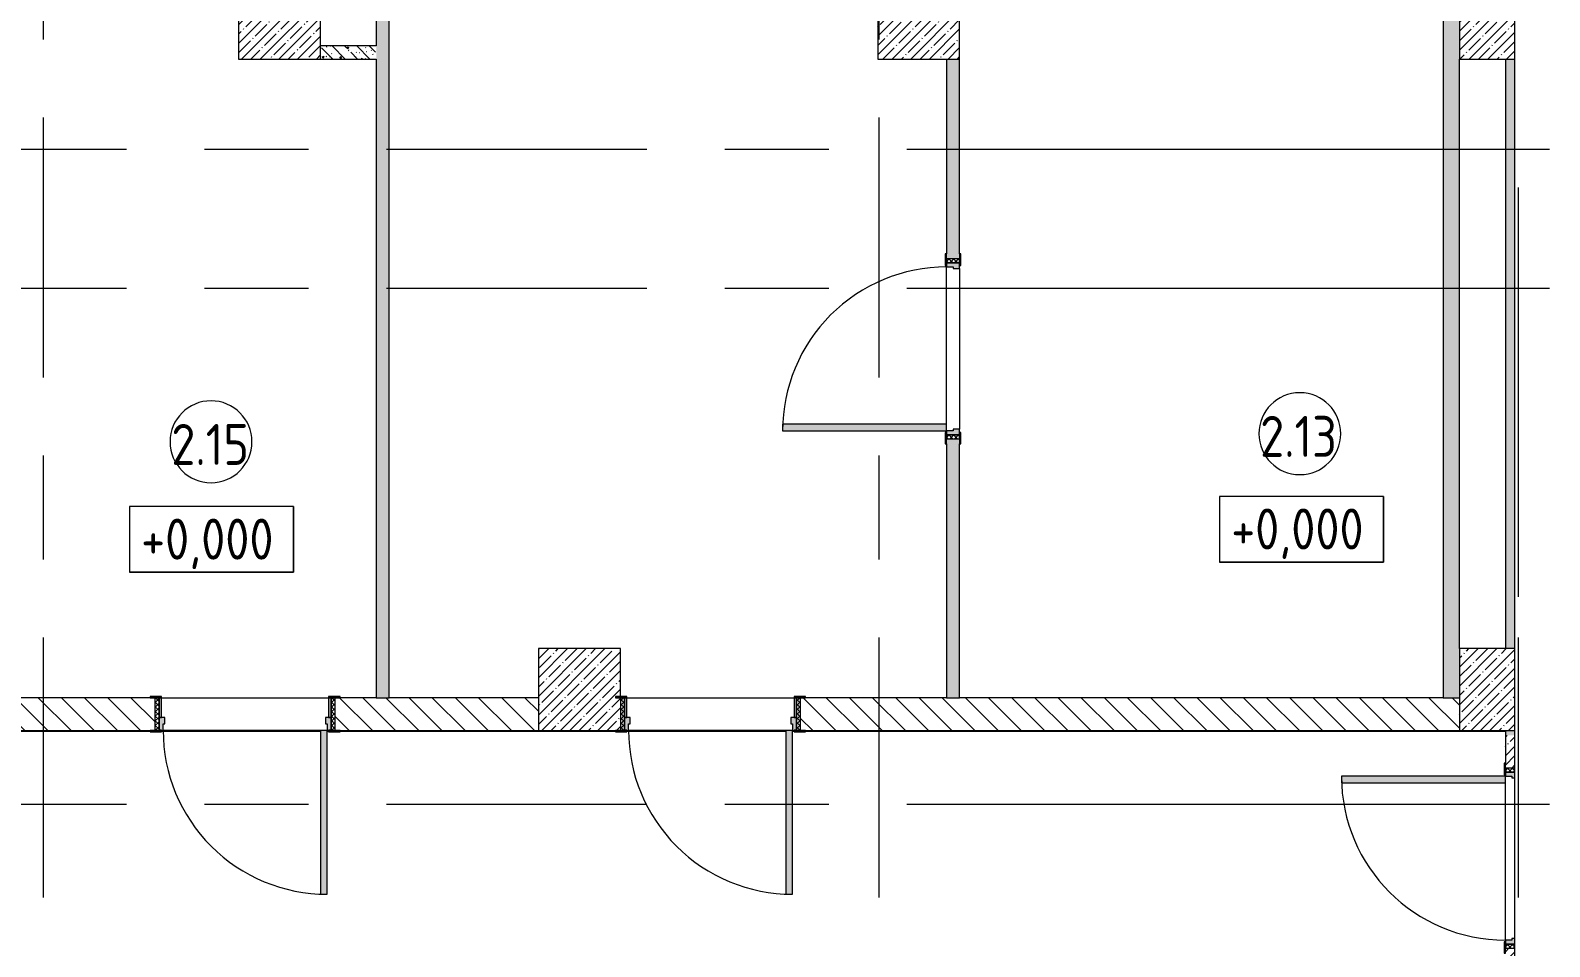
# Model space of a CAD drawing. Header units: millimetres. Extents: x 35143 to 244272, y -8553 to 29000.
# Drawn here: x 75480 to 84750, y 17280 to 22875 of the extents above; entities that cross this region are included whole.
import ezdxf

# ---------------------------------------------------------------- set-up
doc = ezdxf.new("R2010")
doc.units = ezdxf.units.MM
doc.linetypes.add('Осевая', pattern=[3175, 635, -476.25, 1587.5, -476.25])
for name, color, linetype, lineweight in [('A-AREA-IDEN', 7, 'Continuous', 9), ('A-DETL-GENF', 7, 'Continuous', 9), ('A-WALL-1', 7, 'Continuous', 13), ('G-ANNO-DIMS', 7, 'Continuous', 9), ('I-WALL', 7, 'Continuous', 9), ('S-COLS', 7, 'Continuous', 9), ('Оси', 7, 'Continuous', 9), ('Оси-2', 7, 'Осевая', 9)]:
    doc.layers.add(name, color=color, linetype=linetype, lineweight=lineweight)
for name, color, linetype, lineweight, true_color in [('A-DOOR-1', 7, 'Continuous', 9, 0xaaaaaa), ('A-DOOR-2', 7, 'Continuous', 9, 0xe2e2e2), ('A-DOOR-FRAM-1', 7, 'Continuous', 9, 0xe2e2e2), ('A-DOOR-FRAM-2', 7, 'Continuous', 9, 0xaaaaaa), ('A-FLOR-1', 7, 'Continuous', 9, 0xaaaaaa), ('I-WALL-1', 7, 'Continuous', 9, 0x787878)]:
    doc.layers.add(name, color=color, linetype=linetype, lineweight=lineweight, true_color=true_color)
doc.styles.add('GOST Common', font='GOST_Common.ttf', dxfattribs={"width": 0.9, "height": 250})
pattern_1 = [(45, (0, 0), (-57.02463, 57.02463), []), (45, (57.025, 0), (-57.02463, 57.02463), [100.806, -20.161, 3.353, -16.808])]
pattern_2 = [(135, (0, 0), (-75.43415, -75.43415), [106.68, -17.78, 3.556, -17.78]), (135, (0, 75.39), (-75.43415, -75.43415), []), (50, (0, 0), (127.52922, -11.15758), [13.335, -146.685]), (355, (0, 0), (-24.66966, 133.74002), [10.668, -117.348]), (100.451, (10.63, -0.93), (102.85973, 122.58178), [11.333, -124.663]), (46.184, (0, 35.56), (189.75516, -29.43036), [20.002, -220.027]), (96.636, (15.81, 33.1), (166.1822, 173.1996), [17, -186.995]), (351.184, (0, 35.56), (166.18393, 173.19757), [16.002, -176.022]), (21, (17.78, 26.67), (106.13027, -71.58603), [13.335, -146.685]), (326, (17.78, 26.67), (43.26188, 128.93175), [10.668, -117.348]), (71.451, (26.62, 20.7), (149.39198, 57.34505), [11.333, -124.663]), (37.5, (0, 0), (2.162228, 59.188357), [3.353, -112.573, 3.353, -115.773, -117.792]), (37.5, (0, 0), (2.162228, 59.188357), [-235.052, 3.353, -114.44]), (7.5, (0, 0), (46.773857, 70.126152), [3.353, -64.567, 3.353, -109.906, -44.894]), (7.5, (0, 0), (46.773857, 70.126152), [-181.178, 3.353, -41.542]), (327.5, (-39.65, 0), (94.91367, -4.010093), [3.353, -41.097, 3.353, -135.331, -184.023]), (327.5, (-39.65, 0), (94.91367, -4.010093), [-183.134, 3.353, -180.67]), (317.5, (-57.43, 0), (103.69057, 17.79882), [3.353, -54.432, 3.353, -88.748, -130.683]), (317.5, (-57.43, 0), (103.69057, 17.79882), [-149.885, 3.353, -127.33])]

# ---------------------------------------------------------------- blocks, each defined once
blk = doc.blocks.new('BSC_Колонна _Прямоугольная - 500х500-23287078-План монтажа стен и перегородок 2 этажа в осях 12-23')
at = {"layer": 'S-COLS'}
h = blk.add_hatch(dxfattribs=at)
h.set_pattern_fill('FP_18', color=256, style=0, pattern_type=2)
h.set_pattern_definition([(45, (-84450, -22950), (-57.02463, 57.02463), []), (45, (-84392.975, -22950), (-57.02463, 57.02463), [100.806, -20.161, 3.353, -16.808])])
h.paths.add_polyline_path([(-250, -250), (85.7, -250), (85.7, 250), (-250, 250)])
for p, q in [((85.7, 250), (-250, 250)), ((-250, 250), (-250, -250)), ((-250, -250), (85.7, -250))]:
    blk.add_line(p, q, dxfattribs=at)
blk = doc.blocks.new('BSC_Колонна _Прямоугольная - 500х500-V24-План монтажа стен и перегородок 2 этажа в осях 12-23')
at = {"layer": 'S-COLS'}
h = blk.add_hatch(dxfattribs=at)
h.set_pattern_fill('FP_33', color=256, style=0, pattern_type=2)
h.set_pattern_definition([(45, (-77000, -22950), (-57.02463, 57.02463), []), (45, (-76942.975, -22950), (-57.02463, 57.02463), [100.806, -20.161, 3.353, -16.808])])
h.paths.add_polyline_path([(-250, -250), (250, -250), (250, 250), (-250, 250)])
for p, q in [((250, 250), (-250, 250)), ((-250, 250), (-250, -250)), ((250, -250), (250, 250)), ((-250, -250), (250, -250))]:
    blk.add_line(p, q, dxfattribs=at)
blk = doc.blocks.new('110_Дверь_СКБ_1Ст_Внутренняя1 - Д-4 1100x2100h_су мгн-V28-План монтажа стен и перегородок 2 этажа в осях 12-23')
at = {"layer": 'A-DOOR-1'}
h = blk.add_hatch(dxfattribs=at)
h.set_pattern_fill('FP_38', color=256, style=0, pattern_type=2)
h.set_pattern_definition([(135, (1751.41, 104.685), (-14.14214, -14.14214), []), (225, (1751.41, 104.685), (14.14214, -14.14214), [])])
h.paths.add_polyline_path([(537.5, -40), (562.5, -40), (562.5, 40), (537.5, 40)])
at = {"layer": 'A-DOOR-2'}
h = blk.add_hatch(color=256, dxfattribs=at)
h.paths.add_polyline_path([(-512.5, 40), (-512.5, -40), (-477.5, -40), (-477.5, 0), (-487.5, 0), (-487.5, 40)])
h.paths.add_polyline_path([(502.5, 0), (502.5, -40), (537.5, -40), (537.5, 40), (512.5, 40), (512.5, 0)])
at = {"layer": 'A-DOOR-FRAM-1'}
for points in [[(-487.5, 1040), (-487.5, 40), (-447.5, 40), (-447.5, 1040)], [(-567.5, 40), (-497.5, 40), (-497.5, 48), (-567.5, 48)], [(522.5, 40), (592.5, 40), (592.5, 48), (522.5, 48)], [(-567.5, -48), (-497.5, -48), (-497.5, -40), (-567.5, -40)], [(522.5, -48), (592.5, -48), (592.5, -40), (522.5, -40)]]:
    blk.add_hatch(color=256, dxfattribs=at).paths.add_polyline_path(points)
at = {"layer": 'A-DOOR-FRAM-2'}
h = blk.add_hatch(dxfattribs=at)
h.set_pattern_fill('FP_39', color=256, style=0, pattern_type=2)
h.set_pattern_definition([(45, (-371.384, 104.685), (-14.1421, 14.1421), []), (135, (-371.384, 104.685), (-14.1421, -14.1421), [])])
h.paths.add_polyline_path([(-537.5, -40), (-512.5, -40), (-512.5, 40), (-537.5, 40)])
at = {"layer": 'A-DOOR-1'}
for p, q in [((-487.5, 1040), (-487.5, 40)), ((-447.5, 1040), (-487.5, 1040)), ((-447.5, 40), (-447.5, 1040)), ((-487.5, 40), (-447.5, 40))]:
    blk.add_line(p, q, dxfattribs=at)
blk.add_arc((-487.5, 40), 1000, 360, 90, dxfattribs=at)
at = {"layer": 'A-DOOR-FRAM-2'}
for p, q in [((-497.5, 48), (-567.5, 48)), ((-567.5, 48), (-567.5, 40)), ((-567.5, 40), (-497.5, 40)), ((-512.5, 40), (-537.5, 40)), ((-537.5, 40), (-537.5, -40)), ((-487.5, 40), (-512.5, 40)), ((-512.5, 40), (-512.5, -40)), ((-512.5, -40), (-512.5, 40)), ((-497.5, 40), (-512.5, 40)), ((-512.5, 40), (-512.5, 39)), ((-512.5, 39), (-497.5, 39)), ((-497.5, 40), (-497.5, 48)), ((-497.5, 39), (-497.5, 40)), ((-487.5, 0), (-487.5, 40)), ((-477.5, 0), (-487.5, 0)), ((-477.5, -40), (-477.5, 0)), ((512.5, 0), (502.5, 0)), ((502.5, 0), (502.5, -40)), ((512.5, 40), (512.5, 0)), ((537.5, 40), (512.5, 40)), ((592.5, 48), (522.5, 48)), ((522.5, 48), (522.5, 40)), ((537.5, 40), (522.5, 40)), ((522.5, 40), (522.5, 39)), ((522.5, 40), (592.5, 40)), ((522.5, 39), (537.5, 39)), ((537.5, -40), (537.5, 40)), ((562.5, 40), (537.5, 40)), ((537.5, 40), (537.5, -40)), ((537.5, 39), (537.5, 40)), ((562.5, -40), (562.5, 40)), ((592.5, 40), (592.5, 48)), ((-497.5, -40), (-567.5, -40)), ((-567.5, -40), (-567.5, -48)), ((-567.5, -48), (-497.5, -48)), ((-537.5, -40), (-512.5, -40)), ((-497.5, -39), (-512.5, -39)), ((-512.5, -39), (-512.5, -40)), ((-512.5, -40), (-477.5, -40)), ((-512.5, -40), (-497.5, -40)), ((-497.5, -40), (-497.5, -39)), ((-497.5, -48), (-497.5, -40)), ((502.5, -40), (537.5, -40)), ((537.5, -39), (522.5, -39)), ((522.5, -39), (522.5, -40)), ((522.5, -40), (537.5, -40)), ((592.5, -40), (522.5, -40)), ((522.5, -40), (522.5, -48)), ((522.5, -48), (592.5, -48)), ((537.5, -40), (537.5, -39)), ((537.5, -40), (562.5, -40)), ((592.5, -48), (592.5, -40))]:
    blk.add_line(p, q, dxfattribs=at)
blk = doc.blocks.new('110_Дверь_СКБ_1Ст_Внутренняя1 - Д-4 1100x2100h_су мгн-32375332-План монтажа стен и перегородок 2 этажа в осях 12-23')
at = {"layer": 'A-DOOR-1'}
h = blk.add_hatch(dxfattribs=at)
h.set_pattern_fill('FP_40', color=256, style=0, pattern_type=2)
h.set_pattern_definition([(135, (1751.41, 164.685), (-14.14214, -14.14214), []), (225, (1751.41, 164.685), (14.14214, -14.14214), [])])
h.paths.add_polyline_path([(552.8, 100), (537.5, 100), (537.5, -100), (562.5, -100), (562.5, 100)])
at = {"layer": 'A-DOOR-2'}
h = blk.add_hatch(color=256, dxfattribs=at)
h.paths.add_polyline_path([(-487.5, 100), (-512.5, 100), (-512.5, 20), (-477.5, 20), (-477.5, 60), (-487.5, 60)])
h.paths.add_polyline_path([(537.5, 100), (512.5, 100), (512.5, 60), (502.5, 60), (502.5, 20), (537.5, 20)])
at = {"layer": 'A-DOOR-FRAM-1'}
for points in [[(-487.5, 1100), (-487.5, 100), (-447.5, 100), (-447.5, 1100)], [(-567.5, 108), (-567.5, 100), (-497.5, 100), (-497.5, 108)], [(-512.5, 100), (-512.5, 99), (-497.5, 100)], [(552.8, 108), (522.5, 108), (522.5, 100), (592.5, 100), (592.5, 108)], [(522.5, 100), (522.5, 99), (537.5, 100)], [(-497.5, 20), (-512.5, 20), (-512.5, -100), (-497.5, -100)], [(537.5, 20), (522.5, 20), (522.5, -100), (537.5, -100)], [(-567.5, -100), (-567.5, -108), (-497.5, -108), (-497.5, -100)], [(552.8, -100), (522.5, -100), (522.5, -108), (592.5, -108), (592.5, -100)]]:
    blk.add_hatch(color=256, dxfattribs=at).paths.add_polyline_path(points)
at = {"layer": 'A-DOOR-FRAM-2'}
h = blk.add_hatch(dxfattribs=at)
h.set_pattern_fill('FP_41', color=256, style=0, pattern_type=2)
h.set_pattern_definition([(45, (-371.384, 164.685), (-14.1421, 14.1421), []), (135, (-371.384, 164.685), (-14.1421, -14.1421), [])])
h.paths.add_polyline_path([(-512.5, 100), (-537.5, 100), (-537.5, -100), (-512.5, -100)])
at = {"layer": 'A-DOOR-1'}
for p, q in [((-487.5, 1100), (-487.5, 100)), ((-447.5, 1100), (-487.5, 1100)), ((-447.5, 100), (-447.5, 1100)), ((-487.5, 100), (-447.5, 100))]:
    blk.add_line(p, q, dxfattribs=at)
blk.add_arc((-487.5, 100), 1000, 360, 90, dxfattribs=at)
at = {"layer": 'A-DOOR-FRAM-2'}
for p, q in [((-497.5, 108), (-567.5, 108)), ((-567.5, 108), (-567.5, 100)), ((-567.5, 100), (-497.5, 100)), ((-512.5, 100), (-537.5, 100)), ((-537.5, 100), (-537.5, -100)), ((-487.5, 100), (-512.5, 100)), ((-512.5, 100), (-512.5, 20)), ((-512.5, -100), (-512.5, 100)), ((-497.5, 100), (-512.5, 100)), ((-512.5, 100), (-512.5, 99)), ((-512.5, 99), (-497.5, 99)), ((-497.5, 100), (-497.5, 108)), ((-497.5, 99), (-497.5, 100)), ((-487.5, 60), (-487.5, 100)), ((512.5, 100), (512.5, 60)), ((537.5, 100), (512.5, 100)), ((592.5, 108), (522.5, 108)), ((522.5, 108), (522.5, 100)), ((537.5, 100), (522.5, 100)), ((522.5, 100), (522.5, 99)), ((522.5, 100), (592.5, 100)), ((522.5, 99), (537.5, 99)), ((537.5, 20), (537.5, 100)), ((562.5, 100), (537.5, 100)), ((537.5, 100), (537.5, -100)), ((537.5, 99), (537.5, 100)), ((562.5, -100), (562.5, 100)), ((592.5, 100), (592.5, 108)), ((-512.5, 20), (-477.5, 20)), ((-497.5, 20), (-512.5, 20)), ((-512.5, 20), (-512.5, -100)), ((-497.5, -100), (-497.5, 20)), ((-477.5, 60), (-487.5, 60)), ((-477.5, 20), (-477.5, 60)), ((512.5, 60), (502.5, 60)), ((502.5, 60), (502.5, 20)), ((502.5, 20), (537.5, 20)), ((537.5, 20), (522.5, 20)), ((522.5, 20), (522.5, -100)), ((537.5, -100), (537.5, 20)), ((-497.5, -100), (-567.5, -100)), ((-567.5, -100), (-567.5, -108)), ((-567.5, -108), (-497.5, -108)), ((-537.5, -100), (-512.5, -100)), ((-512.5, -100), (-497.5, -100)), ((-497.5, -108), (-497.5, -100)), ((522.5, -100), (537.5, -100)), ((592.5, -100), (522.5, -100)), ((522.5, -100), (522.5, -108)), ((522.5, -108), (592.5, -108)), ((537.5, -100), (562.5, -100)), ((592.5, -108), (592.5, -100))]:
    blk.add_line(p, q, dxfattribs=at)
blk = doc.blocks.new('110_Дверь_СКБ_1Ст_Внутренняя1 - Д-4 _л_ 1100x2100h_су мгн-V34-План монтажа стен и перегородок 2 этажа в осях 12-23')
at = {"layer": 'A-DOOR-1'}
h = blk.add_hatch(dxfattribs=at)
h.set_pattern_fill('FP_36', color=256, style=0, pattern_type=2)
h.set_pattern_definition([(135, (1751.41, 174.685), (-14.14214, -14.14214), []), (225, (1751.41, 174.685), (14.14214, -14.14214), [])])
h.paths.add_polyline_path([(537.5, 54.3), (562.5, 54.3), (562.5, 110), (537.5, 110)])
at = {"layer": 'A-DOOR-2'}
h = blk.add_hatch(color=256, dxfattribs=at)
h.paths.add_polyline_path([(-512.5, 110), (-512.5, 54.3), (-477.5, 54.3), (-477.5, 70), (-487.5, 70), (-487.5, 110)])
h.paths.add_polyline_path([(502.5, 54.3), (537.5, 54.3), (537.5, 110), (512.5, 110), (512.5, 70), (502.5, 70)])
at = {"layer": 'A-DOOR-FRAM-1'}
for points in [[(472.5, 110), (512.5, 110), (512.5, 1110), (472.5, 1110), (472.5, 403.5)], [(-567.5, 110), (-497.5, 110), (-497.5, 118), (-567.5, 118)], [(522.5, 110), (592.5, 110), (592.5, 118), (522.5, 118)]]:
    blk.add_hatch(color=256, dxfattribs=at).paths.add_polyline_path(points)
at = {"layer": 'A-DOOR-FRAM-2'}
h = blk.add_hatch(dxfattribs=at)
h.set_pattern_fill('FP_37', color=256, style=0, pattern_type=2)
h.set_pattern_definition([(45, (-371.384, 174.685), (-14.1421, 14.1421), []), (135, (-371.384, 174.685), (-14.1421, -14.1421), [])])
h.paths.add_polyline_path([(-537.5, 54.3), (-512.5, 54.3), (-512.5, 110), (-537.5, 110)])
at = {"layer": 'A-DOOR-1'}
for p, q in [((512.5, 1110), (472.5, 1110)), ((472.5, 1110), (472.5, 110)), ((512.5, 110), (512.5, 1110)), ((472.5, 110), (512.5, 110))]:
    blk.add_line(p, q, dxfattribs=at)
blk.add_arc((512.5, 110), 1000, 90, 180, dxfattribs=at)
at = {"layer": 'A-DOOR-FRAM-2'}
for p, q in [((-497.5, 118), (-567.5, 118)), ((-567.5, 118), (-567.5, 110)), ((-567.5, 110), (-497.5, 110)), ((-512.5, 110), (-537.5, 110)), ((-537.5, 110), (-537.5, 54.3)), ((-487.5, 110), (-512.5, 110)), ((-512.5, 110), (-512.5, 54.3)), ((-512.5, 54.3), (-512.5, 110)), ((-497.5, 110), (-512.5, 110)), ((-512.5, 110), (-512.5, 109)), ((-512.5, 109), (-497.5, 109)), ((-497.5, 110), (-497.5, 118)), ((-497.5, 109), (-497.5, 110)), ((-487.5, 70), (-487.5, 110)), ((512.5, 110), (512.5, 70)), ((537.5, 110), (512.5, 110)), ((592.5, 118), (522.5, 118)), ((522.5, 118), (522.5, 110)), ((537.5, 110), (522.5, 110)), ((522.5, 110), (522.5, 109)), ((522.5, 110), (592.5, 110)), ((522.5, 109), (537.5, 109)), ((537.5, 54.3), (537.5, 110)), ((562.5, 110), (537.5, 110)), ((537.5, 110), (537.5, 54.3)), ((537.5, 109), (537.5, 110)), ((562.5, 54.3), (562.5, 110)), ((592.5, 110), (592.5, 118)), ((-477.5, 70), (-487.5, 70)), ((-477.5, 54.3), (-477.5, 70)), ((512.5, 70), (502.5, 70)), ((502.5, 70), (502.5, 54.3))]:
    blk.add_line(p, q, dxfattribs=at)
blk = doc.blocks.new('BSC_Колонна _Прямоугольная - 500х500-V40-План монтажа стен и перегородок 2 этажа в осях 12-23')
at = {"layer": 'S-COLS'}
h = blk.add_hatch(dxfattribs=at)
h.set_pattern_fill('FP_53', color=256, style=0, pattern_type=2)
h.set_pattern_definition([(45, (-78830, -18850), (-57.02463, 57.02463), []), (45, (-78772.975, -18850), (-57.02463, 57.02463), [100.806, -20.161, 3.353, -16.808])])
h.paths.add_polyline_path([(-250, -250), (250, -250), (250, -50), (220, -50), (220, -42), (250, -42), (250, 250), (-250, 250), (-250, -50)])
for p, q in [((250, 250), (-250, 250)), ((-250, 250), (-250, -250)), ((250, -42), (250, 250)), ((-250, -250), (220, -250))]:
    blk.add_line(p, q, dxfattribs=at)
blk = doc.blocks.new('BSC_Колонна _Прямоугольная - 500х500-V41-План монтажа стен и перегородок 2 этажа в осях 12-23')
at = {"layer": 'S-COLS'}
h = blk.add_hatch(dxfattribs=at)
h.set_pattern_fill('FP_54', color=256, style=0, pattern_type=2)
h.set_pattern_definition([(45, (-84450, -18850), (-57.02463, 57.02463), []), (45, (-84392.975, -18850), (-57.02463, 57.02463), [100.806, -20.161, 3.353, -16.808])])
h.paths.add_polyline_path([(-250, -250), (85.7, -250), (85.7, 250), (-250, 250), (-250, 13.5)])
for p, q in [((85.7, 250), (-250, 250)), ((-250, 250), (-250, -250)), ((-250, -250), (85.7, -250))]:
    blk.add_line(p, q, dxfattribs=at)
blk = doc.blocks.new('BSC_Колонна _Прямоугольная - 500х500-V42-План монтажа стен и перегородок 2 этажа в осях 12-23')
at = {"layer": 'S-COLS'}
h = blk.add_hatch(dxfattribs=at)
h.set_pattern_fill('FP_55', color=256, style=0, pattern_type=2)
h.set_pattern_definition([(45, (-80900, -22950), (-57.02463, 57.02463), []), (45, (-80842.975, -22950), (-57.02463, 57.02463), [100.806, -20.161, 3.353, -16.808])])
h.paths.add_polyline_path([(-250, -250), (250, -250), (250, 250), (-250, 250)])
for p, q in [((250, 250), (-250, 250)), ((-250, 250), (-250, -250)), ((250, -250), (250, 250)), ((-250, -250), (250, -250))]:
    blk.add_line(p, q, dxfattribs=at)
blk = doc.blocks.new('DET_L_Линия разрыва - М100-30654842-План монтажа стен и перегородок 2 этажа в осях 12-23')
at = {"layer": 'A-DETL-GENF'}
blk.add_line((24079.7, 0), (12339.9, 0), dxfattribs=at)
blk = doc.blocks.new('Марка_Помещения - Номер-25198446-План монтажа стен и перегородок 2 этажа в осях 12-23')
at = {"layer": 'A-AREA-IDEN'}
for start, end in [(360, 180), (180, 360)]:
    blk.add_arc((0, 0), 2.5, start, end, dxfattribs=at)
blk = doc.blocks.new('Высотные отметки - 10х4_h_-17668695-План монтажа стен и перегородок 2 этажа в осях 12-23')
at = {"layer": 'G-ANNO-DIMS'}
for p, q in [((-5, 4), (-5, 0)), ((5, 4), (-5, 4)), ((5, 4), (-5, 4)), ((-5, 4), (-5, 0)), ((5, 4), (5, 0)), ((5, 0), (5, 4)), ((5, 0), (-5, 0)), ((-5, 0), (5, 0))]:
    blk.add_line(p, q, dxfattribs=at)

msp = doc.modelspace()

# ---------------------------------------------------------------- hatches: boundary and pattern name
at = {"layer": 'I-WALL'}
h = msp.add_hatch(dxfattribs=at)
h.set_pattern_fill('FP_17', color=256, style=0, pattern_type=2)
h.set_pattern_definition(pattern_1)
h.paths.add_polyline_path([(84480, 15313.1), (84700, 15423.1), (84700, 15530), (84480, 15530), (84480, 15389.3)])
h.paths.add_polyline_path([(84480, 18570), (84535.7, 18570), (84535.7, 18600), (84480, 18600)])
h.paths.add_polyline_path([(84480, 19100), (84535.7, 19100), (84535.7, 22700), (84480, 22700), (84480, 20021.6)])
h.paths.add_polyline_path([(84535.7, 23200), (84535.7, 26600), (84480, 26600), (84480, 23200)])
h = msp.add_hatch(dxfattribs=at)
h.set_pattern_fill('FP_19', color=256, style=0, pattern_type=2)
h.set_pattern_definition([(135, (0, 0), (-70.71068, -70.71068), [])])
h.paths.add_polyline_path([(84200, 18600), (84200, 18800), (80180, 18800), (80180, 18600), (84186.5, 18600)])
h.paths.add_polyline_path([(78580, 18600), (78580, 18800), (77340, 18800), (77340, 18600), (77633.4, 18600)])
h.paths.add_polyline_path([(76240, 18600), (76240, 18800), (74040, 18800), (74040, 18600), (76210, 18600)])
h.paths.add_polyline_path([(73264.7, 18600), (73540, 18600), (73540, 18800), (66760, 18800), (66760, 18600), (67439.8, 18600)])
h = msp.add_hatch(dxfattribs=at)
h.set_pattern_fill('FP_17', color=256, style=0, pattern_type=2)
h.set_pattern_definition(pattern_1)
h.paths.add_polyline_path([(84535.7, 15530), (84700, 15530), (84700, 15558.7), (84535.7, 15640.9), (84535.7, 17270), (84480, 17270), (84480, 15530)])
h.paths.add_polyline_path([(84535.7, 18370), (84535.7, 18570), (84480, 18570), (84480, 18370)])
at = {"layer": 'I-WALL-1'}
h = msp.add_hatch(dxfattribs=at)
h.set_pattern_fill('FP_27', color=256, style=0, pattern_type=2)
h.set_pattern_definition(pattern_2)
h.paths.add_polyline_path([(77670, 18800), (77670, 26900), (77590, 26900), (77590, 18800), (77633.4, 18800)])
h = msp.add_hatch(dxfattribs=at)
h.set_pattern_fill('FP_27', color=256, style=0, pattern_type=2)
h.set_pattern_definition(pattern_2)
h.paths.add_polyline_path([(84186.5, 18800), (84200, 18800), (84200, 26900), (84100.7, 26900), (84100.7, 18800)])
h = msp.add_hatch(dxfattribs=at)
h.set_pattern_fill('FP_27', color=256, style=0, pattern_type=2)
h.set_pattern_definition(pattern_2)
h.paths.add_polyline_path([(77590, 22700), (77590, 22780), (77250, 22780), (77250, 22700)])
h = msp.add_hatch(dxfattribs=at)
h.set_pattern_fill('FP_27', color=256, style=0, pattern_type=2)
h.set_pattern_definition(pattern_2)
h.paths.add_polyline_path([(81150, 18800), (81150, 20380), (81070, 20380), (81070, 18800)])
h.paths.add_polyline_path([(81070, 21480), (81150, 21480), (81150, 22700), (81070, 22700), (81070, 21510)])

# ---------------------------------------------------------------- linework, layer by layer
at = {"layer": 'A-FLOR-1'}
for p, q in [((76210, 18592.9), (66760, 18592.9)), ((77250, 18592.9), (76280, 18592.9)), ((77300, 18592.9), (77290, 18592.9)), ((79050, 18592.9), (77370, 18592.9)), ((80090, 18592.9), (79120, 18592.9)), ((80140, 18592.9), (80130, 18592.9)), ((84480, 18592.9), (80210, 18592.9))]:
    msp.add_line(p, q, dxfattribs=at)
at = {"layer": 'A-WALL-1'}
for p, q in [((77590, 18800), (77670, 18800)), ((81070, 18800), (81150, 18800)), ((84100.7, 18800), (84200, 18800))]:
    msp.add_line(p, q, dxfattribs=at)
at = {"layer": 'I-WALL'}
for p, q in [((77670, 18800), (77670, 26900)), ((84100.7, 23420), (84100.7, 18800)), ((77590, 23120), (77590, 22780)), ((77590, 22780), (77250, 22780)), ((77250, 22700), (77590, 22700)), ((77590, 22700), (77590, 18800)), ((81070, 22700), (81070, 21510)), ((81150, 21510), (81150, 22700)), ((84200.7, 19100), (84200.7, 22700)), ((84480, 22700), (84480, 19100)), ((81070, 20470), (81070, 21430)), ((81150, 21420), (81150, 20440)), ((81070, 20350), (81070, 18800)), ((81150, 18800), (81150, 20350)), ((76210, 18800), (74040, 18800)), ((76280, 18800), (77300, 18800)), ((77590, 18800), (77370, 18800)), ((78580, 18800), (77670, 18800)), ((79120, 18800), (80140, 18800)), ((81070, 18800), (80210, 18800)), ((84100.7, 18800), (81150, 18800)), ((74040, 18600), (76210, 18600)), ((77250, 18600), (76290, 18600)), ((77370, 18600), (78580, 18600)), ((80090, 18600), (79130, 18600)), ((80210, 18600), (84200, 18600)), ((84480, 18600), (84480, 18400)), ((84480, 17320), (84480, 18280))]:
    msp.add_line(p, q, dxfattribs=at)
at = {"layer": 'Оси'}
for p, q in [((82250, 22150), (84750, 22150)), ((84560, 19415.1), (84560, 21915.1)), ((82250, 21300), (84750, 21300)), ((82250, 18150), (84750, 18150))]:
    msp.add_line(p, q, dxfattribs=at)
at = {"layer": 'Оси-2'}
for p, q in [((75560, 593.7), (75560, 25078.1)), ((80660, 593.7), (80660, 24890.1)), ((38442.5, 22150), (82250, 22150)), ((38442.5, 21300), (82250, 21300)), ((84560, 593.7), (84560, 19415.1)), ((38442.5, 18150), (82250, 18150))]:
    msp.add_line(p, q, dxfattribs=at)

# ---------------------------------------------------------------- block references
at = {"layer": 'A-AREA-IDEN', "xscale": 99.99999999999993, "yscale": 99.99999999999993, "zscale": 99.99999999999993}
for p in [(83225.8, 20412), (76582.1, 20362.8)]:
    msp.add_blockref('Марка_Помещения - Номер-25198446-План монтажа стен и перегородок 2 этажа в осях 12-23', p, dxfattribs=at)
at = {"layer": 'A-DETL-GENF', "rotation": 90.00000000000031}
msp.add_blockref('DET_L_Линия разрыва - М100-30654842-План монтажа стен и перегородок 2 этажа в осях 12-23', (84535.7, 3301.1), dxfattribs=at)
at = {"layer": 'A-DOOR-1'}
for name, p, rotation in [('110_Дверь_СКБ_1Ст_Внутренняя1 - Д-4 1100x2100h_су мгн-V28-План монтажа стен и перегородок 2 этажа в осях 12-23', (81110, 20917.5), 89.99999999999984), ('110_Дверь_СКБ_1Ст_Внутренняя1 - Д-4 1100x2100h_су мгн-32375332-План монтажа стен и перегородок 2 этажа в осях 12-23', (76802.5, 18700), 180), ('110_Дверь_СКБ_1Ст_Внутренняя1 - Д-4 1100x2100h_су мгн-32375332-План монтажа стен и перегородок 2 этажа в осях 12-23', (79642.5, 18700), 180), ('110_Дверь_СКБ_1Ст_Внутренняя1 - Д-4 _л_ 1100x2100h_су мгн-V34-План монтажа стен и перегородок 2 этажа в осях 12-23', (84590, 17807.5), 89.9999999999999)]:
    msp.add_blockref(name, p, dxfattribs=dict(at, rotation=rotation))
at = {"layer": 'G-ANNO-DIMS', "xscale": 99.99999999999993, "yscale": 99.99999999999993, "zscale": 99.99999999999993}
for p in [(83236, 19628.6), (76584.6, 19566.7)]:
    msp.add_blockref('Высотные отметки - 10х4_h_-17668695-План монтажа стен и перегородок 2 этажа в осях 12-23', p, dxfattribs=at)
at = {"layer": 'S-COLS'}
for name, p in [('BSC_Колонна _Прямоугольная - 500х500-V24-План монтажа стен и перегородок 2 этажа в осях 12-23', (77000, 22950)), ('BSC_Колонна _Прямоугольная - 500х500-V42-План монтажа стен и перегородок 2 этажа в осях 12-23', (80900, 22950)), ('BSC_Колонна _Прямоугольная - 500х500-23287078-План монтажа стен и перегородок 2 этажа в осях 12-23', (84450, 22950)), ('BSC_Колонна _Прямоугольная - 500х500-V40-План монтажа стен и перегородок 2 этажа в осях 12-23', (78830, 18850)), ('BSC_Колонна _Прямоугольная - 500х500-V41-План монтажа стен и перегородок 2 этажа в осях 12-23', (84450, 18850))]:
    msp.add_blockref(name, p, dxfattribs=at)

# ---------------------------------------------------------------- texts
at = {"layer": 'A-AREA-IDEN', "char_height": 250, "width": 606.076, "attachment_point": 1, "style": 'GOST Common'}
for s, insert in [('2.13', (82983.9, 20520.5)), ('2.15', (76340.2, 20471.4))]:
    msp.add_mtext(s, dxfattribs=dict(at, insert=insert))
at = {"layer": 'G-ANNO-DIMS', "char_height": 250, "width": 1028.823, "attachment_point": 1, "line_spacing_factor": 1.022761, "style": 'GOST Common'}
for insert in [(82807.3, 19955.3), (76155.9, 19893.4)]:
    msp.add_mtext('+0,000', dxfattribs=dict(at, insert=insert))

doc.saveas('drawing.dxf')
